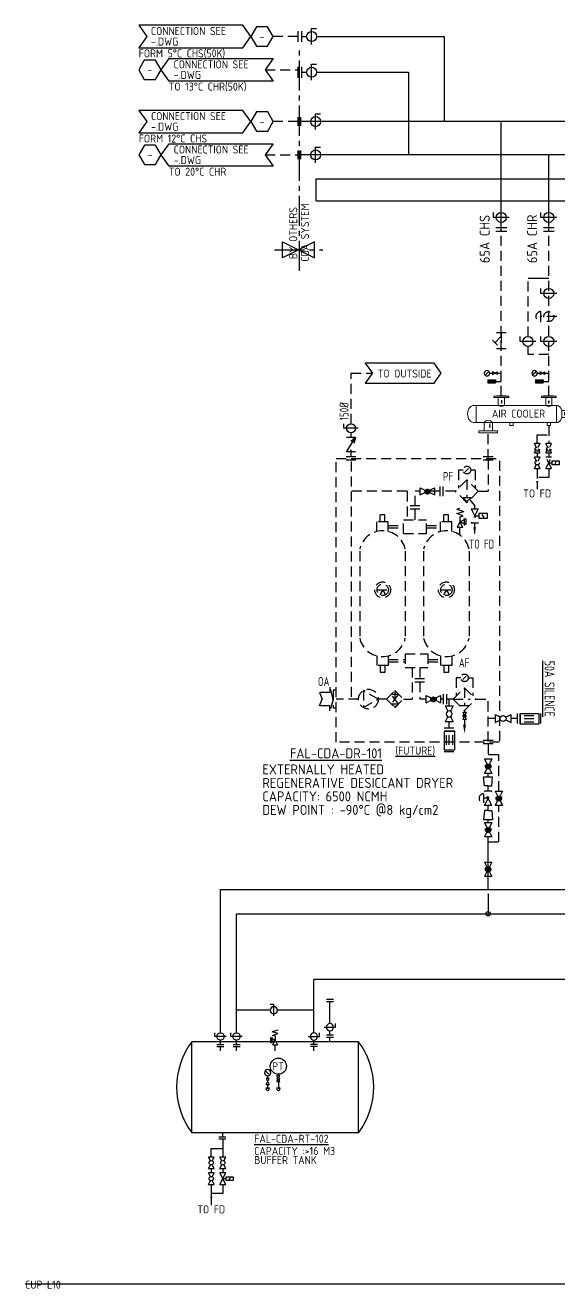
# Model space of a CAD drawing. Header units: millimetres. Extents: x -418 to 883, y -30 to 1351.
# Drawn here: x -49.9 to 83.6, y 730.9 to 1046.7 of the extents above; entities that cross this region are included whole.
import ezdxf
from ezdxf.enums import TextEntityAlignment as Align

# ---------------------------------------------------------------- set-up
doc = ezdxf.new("R2010")
doc.units = ezdxf.units.MM
doc.header["$LTSCALE"] = 10
doc.linetypes.add('CENTER2', pattern=[1.125, 0.75, -0.125, 0.125, -0.125])
doc.linetypes.add('HIDDEN', pattern=[0.375, 0.25, -0.125])
for name, color, linetype in [('00-1期設備+2A設備', 9, 'Continuous'), ('DETL-TXT', 4, 'Continuous'), ('g-ttlb', 4, 'Continuous'), ('M-CWTR-VAVE', 2, 'Continuous'), ('m-eqpm-txt', 4, 'Continuous'), ('M6-F01$0$M-CWTR-VAVE', 3, 'Continuous'), ('U-CDA-EQ', 22, 'Continuous'), ('U-CDA-EQ-P2', 9, 'Continuous'), ('U-CDA-EQ-TXT', 4, 'Continuous'), ('U-CDA-PIPE', 203, 'Continuous'), ('U-CDA-TXT', 3, 'Continuous'), ('U-CDA-TXT-01', 3, 'Continuous'), ('U-CDA-V', 2, 'Continuous'), ('U-CH-PIPE', 130, 'Continuous'), ('U-CH-TXT', 3, 'Continuous'), ('U-CH-V', 2, 'Continuous'), ('U-CHW-S-PIPE', 152, 'Continuous'), ('U-CW-V', 3, 'Continuous'), ('U-PCW-VALVE', 2, 'Continuous')]:
    doc.layers.add(name, color=color, linetype=linetype)
doc.styles.add('AA-TXT', font='isocp.shx', dxfattribs={"bigfont": 'chineset.shx'})
doc.styles.get("Standard").update_dxf_attribs({"font": 'txt.shx', "bigfont": 'chineset.shx'})

# ---------------------------------------------------------------- blocks, each defined once
blk = doc.blocks.new('A$C05D23F1C')
at = {"layer": 'U-CW-V', "color": 2}
for p, q in [((1.25, 0), (1.25, 3.95)), ((1.25, 3.95), (2.5, 3.95))]:
    blk.add_line(p, q, dxfattribs=at)
blk.add_circle((1.25, 1.98), 1.25, dxfattribs=at)
blk = doc.blocks.new('A$C66643FB5')
at = {"layer": 'U-CW-V', "color": 2}
for p, q in [((0.6, 5.11), (1.52, 6.03)), ((1.06, 4.51), (1.06, 3.5)), ((1.56, 3.5), (0.56, 1.5)), ((1.56, 1.5), (0.56, 3.5)), ((0.56, 3.5), (1.56, 3.5)), ((1.56, 1.5), (0.56, 1.5)), ((1.06, 1.5), (1.06, 0))]:
    blk.add_line(p, q, dxfattribs=at)
blk.add_circle((1.06, 5.57), 1.06, dxfattribs=at)
blk = doc.blocks.new('A$C5D640173')
at = {"layer": 'U-CDA-V'}
for p, q in [((0, 0), (0, 2.72)), ((0.88, 0), (0.88, 2.72))]:
    blk.add_line(p, q, dxfattribs=at)
blk = doc.blocks.new('A$Cf5804be8')
for p, q in [((1.23, 21.13), (1.41, 21.22)), ((1.93, 21.13), (1.23, 21.13)), ((1.11, 9.26), (1.82, 9.26)), ((1.82, 9.26), (1.64, 9.36))]:
    blk.add_line(p, q)
at = {"lineweight": 13}
for p, q in [((2.4, 2.4), (2.4, 2.92)), ((6.67, 2.4), (6.67, 2.92))]:
    blk.add_line(p, q, dxfattribs=at)
for points in [[(6.15, 25.87), (2.69, 25.87), (2.69, 26.34), (6.15, 26.34)], [(5.4, 25.87), (3.67, 25.87), (3.67, 24.38), (5.4, 24.38)], [(0, 19.89), (0.07, 19.89), (0.07, 22.3), (0, 22.3)], [(0.4, 22.94), (0.07, 22.94), (0.07, 19.25), (0.4, 19.25)], [(2.4, 22.98), (6.67, 22.98), (6.67, 22.98), (2.4, 22.98)], [(2.4, 2.92), (6.67, 2.92), (6.67, 22.98), (2.4, 22.98)], [(0.4, 20.34), (2.4, 20.34), (2.4, 21.85), (0.4, 21.85)], [(7.47, 20.67), (7.47, 21.52), (6.67, 21.52), (6.67, 20.67)], [(0, 8.03), (0.07, 8.03), (0.07, 10.43), (0, 10.43)], [(0.4, 11.08), (0.07, 11.08), (0.07, 7.38), (0.4, 7.38)], [(0.4, 8.47), (2.4, 8.47), (2.4, 9.99), (0.4, 9.99)], [(7.47, 11.38), (7.47, 12.22), (6.67, 12.22), (6.67, 11.38)], [(8.76, 4.92), (6.67, 4.92), (6.67, 6.99), (8.76, 6.99)], [(8.76, 3.65), (9.23, 3.65), (9.23, 8.24), (8.76, 8.24)]]:
    blk.add_lwpolyline(points, close=True, dxfattribs=at)
for centre, radius, start, end in [((1.56, 21.09), 1.13, 317.9999, 42.0001), ((1.56, 9.23), 1.13, 317.9999, 42.0001), ((7.35, 5.95), 1.24, 123.5153, 236.4847)]:
    blk.add_arc(centre, radius, start, end, dxfattribs=at)
for centre, major_axis, ratio, start_param, end_param in [((5.42, 23.17), (3.03, 0.06), 0.49682, 2.175171, 3.230259), ((3.67, 23.18), (-3.01, 0.06), 0.497223, 3.048092, 4.111036), ((4.54, 2.4), (2.13, 0), 0.751995, 3.141593, 6.283185)]:
    blk.add_ellipse(centre, major_axis=major_axis, ratio=ratio, start_param=start_param, end_param=end_param, dxfattribs=at)
at = {"linetype": 'Continuous', "style": 'AA-TXT'}
blk.add_text('AIR COOLER', height=2, rotation=90, dxfattribs=at).set_placement((5.46, 6.88))
at = {"lineweight": 13, "char_height": 0.16, "width": 2.545, "attachment_point": 1}
for s, insert in [('AIR IN', (4.12, 25.1)), ('AIR OUT', (7.02, 6.46))]:
    blk.add_mtext(s, dxfattribs=dict(at, insert=insert))
blk = doc.blocks.new('A$C589C2754')
at = {"layer": 'M-CWTR-VAVE', "color": 2}
for p, q in [((0, 2.5), (4, 0)), ((0, 0), (0, 2.5)), ((4, 0), (2.36, 0.44)), ((4, 0), (2.89, 1.28)), ((4, 0), (4, 2.5))]:
    blk.add_line(p, q, dxfattribs=at)
blk = doc.blocks.new('A$C63832B58')
at = {"layer": 'U-CH-V'}
for p, q in [((-0.63, 2.56), (-0.63, -0.46)), ((-0.63, 2.56), (-0.63, -0.46)), ((-0.63, 2.56), (0.63, 2.56)), ((-0.63, 2.56), (0.63, 2.56)), ((-0.25, 2.15), (0.25, 2.15)), ((-0.25, 2.15), (0.25, 2.15)), ((-0.25, 1.65), (0.25, 1.65)), ((-0.25, 1.65), (0.25, 1.65)), ((-0.25, 1.14), (0.25, 1.14)), ((-0.25, 1.14), (0.25, 1.14)), ((-0.25, 0.64), (0.25, 0.64)), ((-0.25, 0.64), (0.25, 0.64)), ((0, 2.29), (0, 0.22)), ((0, 2.29), (0, 0.22)), ((0.63, 2.56), (0.63, -0.46)), ((0.63, 2.56), (0.63, -0.46)), ((-0.63, -0.46), (0.63, -0.46)), ((-0.63, -0.46), (0.63, -0.46)), ((0, -0.46), (0, -2.69)), ((0, -0.46), (0, -2.69))]:
    blk.add_line(p, q, dxfattribs=at)
blk.add_circle((0, 0), 0.223, dxfattribs=at)
blk.add_circle((0, 0), 0.223, dxfattribs=at)
blk = doc.blocks.new('A$C8d007237')
at = {"layer": '00-1期設備+2A設備', "color": 1}
for p, q in [((1.68, 1.39), (0, 1.39)), ((1.71, 2.39), (3.04, 1.73)), ((1.71, 2.39), (1.71, 0.39)), ((1.71, 0.39), (3.04, 1.06)), ((4.38, 1.73), (5.71, 2.39)), ((4.38, 1.06), (5.71, 0.39)), ((5.71, 0.39), (5.71, 2.39)), ((7.21, 1.39), (5.71, 1.39)), ((7.21, 2.61), (7.21, 0.18)), ((8, 2.61), (8, 0.18)), ((13.07, 2.61), (13.07, 0.18))]:
    blk.add_line(p, q, dxfattribs=at)
at = {"layer": '00-1期設備+2A設備'}
for p, q in [((8.97, 2.11), (11.4, 2.11)), ((8.97, 1.43), (11.4, 1.43)), ((8.97, 0.59), (11.4, 0.59))]:
    blk.add_line(p, q, dxfattribs=at)
at = {"layer": '00-1期設備+2A設備', "color": 1}
blk.add_lwpolyline([(8, 2.61), (12.69, 2.61), (12.69, 0), (8, 0)], close=True, dxfattribs=at)
blk.add_circle((3.71, 1.39), 0.75, dxfattribs=at)
blk = doc.blocks.new('A$C50ef0352')
at = {"layer": '00-1期設備+2A設備', "xscale": -1, "rotation": 89.99999649708444}
blk.add_blockref('A$C8d007237', (-11.23, 10.75), dxfattribs=at)
at = {"layer": '00-1期設備+2A設備'}
blk.add_blockref('A$C8d007237', (-2.87, 4.51), dxfattribs=at)
at = {"layer": '00-1期設備+2A設備', "color": 1, "style": 'AA-TXT', "width": 0.8}
blk.add_text('%%U50A SILENCE', height=2.5, rotation=270, dxfattribs=at).set_placement((11.21, 20.34))

msp = doc.modelspace()

# ---------------------------------------------------------------- hatches: boundary and pattern name
at = {"linetype": 'HIDDEN'}
h = msp.add_hatch(color=252, dxfattribs=at)
edge = h.paths.add_edge_path()
edge.add_arc((50.52, 930.2), 0.675, 0, 360)
h = msp.add_hatch(color=252, dxfattribs=at)
edge = h.paths.add_edge_path()
edge.add_arc((52.03, 878.27), 0.675, 0, 360)
h = msp.add_hatch(color=252, dxfattribs=at)
edge = h.paths.add_edge_path()
edge.add_arc((59.8, 874.12), 0.337, 0, 360)
h = msp.add_hatch(color=252, dxfattribs=at)
edge = h.paths.add_edge_path()
edge.add_arc((65.7, 861.51), 0.675, 0, 360)
h = msp.add_hatch(color=252, dxfattribs=at)
edge = h.paths.add_edge_path()
edge.add_arc((68.37, 853.51), 0.675, 0, 360)
h = msp.add_hatch(color=252, dxfattribs=at)
edge = h.paths.add_edge_path()
edge.add_arc((65.7, 845.63), 0.675, 0, 360)
at = {"layer": 'U-CDA-V'}
h = msp.add_hatch(color=256, dxfattribs=at)
edge = h.paths.add_edge_path()
edge.add_arc((65.7, 835.72), 0.675, 0, 360)

# ---------------------------------------------------------------- linework, layer by layer
at = {"color": 252, "linetype": 'HIDDEN'}
for p, q in [((68.99, 954.08), (68.99, 1022.6)), ((80.85, 954.08), (80.85, 1014.27)), ((75.66, 968.91), (75.66, 983.35)), ((78.88, 972.62), (78.88, 975.12)), ((82.83, 973.87), (78.88, 973.87)), ((70.23, 969.85), (67.75, 969.85)), ((68.97, 969.85), (68.97, 965.85)), ((66.75, 967.99), (68.02, 966.72)), ((66.75, 967.99), (68.02, 966.72)), ((68.97, 968.94), (67.39, 967.35)), ((75.66, 964.39), (75.66, 966.41)), ((70.23, 965.85), (67.75, 965.85)), ((80.85, 964.39), (75.66, 964.39)), ((31.44, 947.1), (31.44, 959.71)), ((31.44, 959.71), (36.78, 959.71)), ((31.44, 943.65), (31.44, 944.85)), ((65.7, 938.23), (65.7, 944.85)), ((80.85, 946.61), (80.85, 942.18)), ((77.73, 941.23), (77.25, 942.18)), ((78.69, 942.18), (77.25, 942.18)), ((78.21, 941.23), (78.69, 942.18)), ((81.57, 942.18), (80.13, 942.18)), ((80.61, 941.23), (80.13, 942.18)), ((81.09, 941.23), (81.57, 942.18)), ((27.71, 938.39), (68.58, 938.39)), ((27.71, 867.52), (27.71, 937.84)), ((31.44, 938.78), (31.44, 940.6)), ((65.7, 938.18), (65.7, 930.2)), ((68.58, 937.84), (68.58, 867.52)), ((77.25, 939.85), (77.73, 940.81)), ((77.25, 939.85), (78.69, 939.85)), ((78.69, 938.77), (77.25, 938.77)), ((77.73, 937.82), (77.25, 938.77)), ((77.97, 939.85), (77.97, 938.77)), ((78.69, 939.85), (78.21, 940.81)), ((78.21, 937.82), (78.69, 938.77)), ((80.13, 939.85), (80.61, 940.81)), ((80.13, 939.85), (81.57, 939.85)), ((81.57, 935.89), (80.13, 938.77)), ((80.13, 935.89), (81.57, 938.77)), ((81.57, 938.77), (80.13, 938.77)), ((80.85, 939.85), (80.85, 938.77)), ((81.57, 939.85), (81.09, 940.81)), ((81.71, 937.81), (83.43, 937.81)), ((81.71, 936.86), (81.71, 937.81)), ((83.43, 937.81), (83.43, 936.86)), ((31.44, 937.63), (31.44, 878.27)), ((58.32, 935.52), (58.32, 930.98)), ((59.43, 935.52), (58.32, 935.52)), ((59.97, 935.11), (60.8, 935.94)), ((62.45, 935.52), (61.34, 935.52)), ((62.45, 935.52), (62.45, 930.98)), ((77.25, 935.89), (77.73, 936.85)), ((77.25, 935.89), (78.69, 935.89)), ((77.97, 935.89), (77.97, 930.71)), ((78.69, 935.89), (78.21, 936.85)), ((80.13, 935.89), (81.57, 935.89)), ((80.85, 937.33), (81.71, 937.33)), ((80.85, 935.89), (80.85, 933.65)), ((83.43, 936.86), (81.71, 936.86)), ((82.73, 937.69), (82.34, 937.02)), ((60.39, 933.05), (57.54, 930.2)), ((63.24, 930.2), (60.39, 933.05)), ((60.39, 933.05), (60.39, 928.58)), ((80.85, 933.65), (77.97, 933.65)), ((45.43, 930.2), (31.44, 930.2)), ((45.43, 930.2), (45.43, 923.08)), ((47.43, 926.58), (47.43, 930.2)), ((48.72, 930.2), (47.43, 930.2)), ((48.72, 929.3), (48.72, 931.1)), ((48.72, 931.1), (49.92, 930.5)), ((48.72, 929.3), (49.92, 929.9)), ((53.68, 930.2), (50.31, 930.2)), ((51.13, 930.5), (52.32, 931.1)), ((51.13, 929.9), (52.32, 929.3)), ((52.32, 931.1), (52.32, 929.3)), ((53.68, 928.98), (53.68, 931.42)), ((54.47, 928.98), (54.47, 931.42)), ((57.54, 930.2), (54.47, 930.2)), ((60.39, 927.35), (57.54, 930.2)), ((61.34, 928.58), (59.44, 928.58)), ((59.44, 928.58), (60.39, 927.63)), ((63.24, 930.2), (60.39, 927.35)), ((61.34, 928.58), (60.39, 927.63)), ((63.24, 930.2), (65.7, 930.2)), ((48.65, 926.58), (46.21, 926.58)), ((48.65, 925.78), (46.21, 925.78)), ((47.43, 923.08), (47.43, 925.78)), ((57.85, 925.75), (58.65, 925.99)), ((57.85, 925.75), (59.59, 925.19)), ((57.85, 924.64), (59.59, 925.19)), ((61.14, 928.1), (62.33, 926.65)), ((63.23, 925.86), (61.43, 922.26)), ((61.43, 925.86), (63.23, 922.26)), ((61.43, 925.86), (63.23, 925.86)), ((62.33, 926.65), (62.33, 925.86)), ((37.9, 920.15), (37.9, 922.6)), ((40.74, 922.6), (37.9, 922.6)), ((38.75, 922.6), (38.75, 924.31)), ((39.89, 924.31), (38.75, 924.31)), ((39.89, 922.6), (39.89, 924.31)), ((40.74, 920.15), (40.74, 922.6)), ((44.59, 923.08), (50.27, 923.08)), ((44.59, 919.67), (44.59, 923.08)), ((50.27, 919.67), (50.27, 923.08)), ((53.81, 920.15), (53.81, 922.6)), ((56.65, 922.6), (53.81, 922.6)), ((54.66, 922.6), (54.66, 924.31)), ((55.8, 924.31), (54.66, 924.31)), ((55.8, 922.6), (55.8, 924.31)), ((56.65, 920.15), (56.65, 922.6)), ((59.48, 924.08), (57.85, 924.64)), ((58.66, 922.61), (57.94, 921.15)), ((58.66, 923.83), (59.48, 924.08)), ((58.66, 923.83), (58.66, 922.61)), ((58.66, 922.61), (60.11, 923.33)), ((59.39, 921.15), (58.66, 922.61)), ((60.11, 921.88), (58.66, 922.61)), ((59.75, 923.51), (59.75, 921.64)), ((60.11, 923.33), (60.11, 921.88)), ((63.23, 922.26), (61.43, 922.26)), ((62.33, 924.06), (63.41, 924.06)), ((62.33, 922.26), (62.33, 919.2)), ((65.55, 924.66), (63.41, 924.66)), ((63.41, 924.66), (63.41, 923.47)), ((63.41, 923.47), (65.55, 923.47)), ((64.68, 923.62), (64.19, 924.45)), ((65.55, 923.47), (65.55, 924.66)), ((40.74, 921.66), (44.59, 921.66)), ((40.74, 921.09), (44.59, 921.09)), ((44.59, 919.67), (50.27, 919.67)), ((50.27, 921.66), (53.81, 921.66)), ((50.27, 921.09), (53.81, 921.09)), ((59.39, 921.15), (57.94, 921.15)), ((58.66, 919.24), (58.66, 921.15)), ((33.63, 915.22), (33.63, 893.47)), ((45.01, 915.22), (45.01, 893.47)), ((49.58, 915.22), (49.58, 893.47)), ((60.96, 915.22), (60.96, 893.47)), ((37.93, 905.58), (40.78, 905.58)), ((39.36, 905.58), (38.65, 904.35)), ((39.36, 905.58), (40.07, 904.35)), ((53.85, 905.58), (56.69, 905.58)), ((55.27, 905.58), (54.56, 904.35)), ((55.27, 905.58), (55.98, 904.35)), ((37.9, 889.1), (37.9, 886.65)), ((40.74, 889.1), (40.74, 886.65)), ((40.74, 888.16), (44.93, 888.16)), ((40.74, 887.59), (44.93, 887.59)), ((44.93, 889.58), (50.62, 889.58)), ((44.93, 889.58), (44.93, 886.17)), ((50.62, 889.58), (50.62, 886.17)), ((50.62, 888.16), (53.81, 888.16)), ((50.62, 887.59), (53.81, 887.59)), ((53.81, 889.1), (53.81, 886.65)), ((56.65, 889.1), (56.65, 886.65)), ((40.74, 886.65), (37.9, 886.65)), ((38.75, 886.65), (38.75, 884.94)), ((39.89, 884.94), (38.75, 884.94)), ((39.89, 886.65), (39.89, 884.94)), ((44.93, 886.17), (50.62, 886.17)), ((46.75, 886.17), (46.75, 878.27)), ((48.62, 886.17), (48.62, 883.34)), ((56.65, 886.65), (53.81, 886.65)), ((54.66, 886.65), (54.66, 884.94)), ((55.8, 884.94), (54.66, 884.94)), ((55.8, 886.65), (55.8, 884.94)), ((26.14, 881.23), (26.14, 879.92)), ((26.95, 878.27), (26.14, 881.23)), ((49.84, 883.34), (47.39, 883.34)), ((49.84, 882.54), (47.39, 882.54)), ((48.62, 882.54), (48.62, 878.27)), ((56.95, 878.27), (59.8, 881.12)), ((57.74, 883.59), (57.74, 879.06)), ((58.84, 883.59), (57.74, 883.59)), ((59.39, 883.18), (60.22, 884.01)), ((59.8, 881.12), (59.8, 876.66)), ((59.8, 881.12), (62.65, 878.27)), ((60.76, 883.59), (61.87, 883.59)), ((61.87, 883.59), (61.87, 879.06)), ((26.14, 879.92), (23.58, 879.92)), ((23.58, 879.92), (24.25, 878.27)), ((23.58, 876.62), (24.25, 878.27)), ((26.95, 878.27), (26.14, 875.31)), ((27.71, 880.55), (26.95, 880.55)), ((26.95, 880.55), (26.95, 876)), ((33.33, 878.27), (27.71, 878.27)), ((40.27, 878.27), (38.26, 878.27)), ((40.27, 878.27), (42.41, 880.41)), ((40.27, 878.27), (42.41, 876.13)), ((41.48, 879.48), (43.34, 879.48)), ((43.34, 877.06), (41.48, 879.48)), ((43.34, 879.48), (41.48, 877.06)), ((42.41, 880.41), (42.41, 876.13)), ((42.41, 880.41), (44.55, 878.27)), ((42.41, 876.13), (44.55, 878.27)), ((44.55, 878.27), (46.75, 878.27)), ((50.23, 878.27), (48.62, 878.27)), ((50.23, 879.17), (51.43, 878.57)), ((50.23, 877.37), (50.23, 879.17)), ((50.23, 877.37), (51.43, 877.97)), ((52.63, 878.57), (53.83, 879.17)), ((52.63, 877.97), (53.83, 877.37)), ((53.83, 879.17), (53.83, 877.37)), ((54.55, 878.27), (53.83, 878.27)), ((54.55, 877.05), (54.55, 879.49)), ((55.35, 877.05), (55.35, 879.49)), ((56.95, 878.27), (55.35, 878.27)), ((56.95, 878.27), (61.17, 878.27)), ((56.95, 878.27), (59.8, 875.42)), ((59.8, 875.42), (62.65, 878.27)), ((62.65, 878.27), (65.7, 878.27)), ((65.7, 867.72), (65.7, 878.27)), ((26.14, 876.62), (23.58, 876.62)), ((26.14, 875.31), (26.14, 876.62)), ((27.71, 876), (26.95, 876)), ((41.48, 877.06), (43.34, 877.06)), ((58.57, 876.66), (61.04, 876.66)), ((59.35, 875.02), (59.65, 874.42)), ((59.35, 875.02), (60.25, 875.02)), ((59.8, 875.42), (59.8, 875.02)), ((60.25, 875.02), (59.95, 874.42)), ((59.65, 873.81), (59.35, 873.22)), ((60.25, 873.22), (59.35, 873.22)), ((59.8, 873.22), (59.8, 871.85)), ((59.95, 873.81), (60.25, 873.22)), ((68.58, 867.52), (27.71, 867.52)), ((65.7, 867.12), (65.7, 863.31)), ((64.8, 863.31), (65.4, 862.12)), ((64.8, 863.31), (66.6, 863.31)), ((65.7, 864.42), (68.4, 864.42)), ((66.6, 863.31), (66, 862.12)), ((68.4, 855.31), (68.4, 864.42)), ((64.8, 856.58), (64.58, 858.84)), ((64.58, 858.84), (66.83, 858.84)), ((65.4, 860.91), (64.8, 859.71)), ((66.6, 859.71), (64.8, 859.71)), ((65.7, 858.84), (65.7, 859.71)), ((66, 860.91), (66.6, 859.71)), ((66.6, 856.58), (66.83, 858.84)), ((65.7, 856.58), (64.8, 856.58)), ((65.7, 856.58), (66.6, 856.58)), ((65.7, 855.31), (65.7, 856.58)), ((64.57, 854.63), (64.57, 852.37)), ((65.7, 853.51), (64.57, 853.51)), ((64.8, 851.71), (66.6, 855.31)), ((66.6, 851.71), (64.8, 855.31)), ((64.8, 855.31), (64.8, 855.31)), ((66.6, 855.31), (64.8, 855.31)), ((67.47, 855.31), (69.27, 855.31)), ((67.47, 855.31), (68.07, 854.11)), ((68.07, 852.9), (67.47, 851.71)), ((69.27, 855.31), (68.67, 854.11)), ((68.67, 852.9), (69.27, 851.71)), ((64.8, 850.43), (64.58, 848.17)), ((66.6, 851.71), (64.8, 851.71)), ((65.7, 850.43), (64.8, 850.43)), ((65.7, 850.43), (65.7, 851.71)), ((65.7, 850.43), (66.6, 850.43)), ((66.6, 850.43), (66.83, 848.17)), ((69.27, 851.71), (67.47, 851.71)), ((68.4, 842.59), (68.4, 851.71)), ((64.58, 848.17), (66.83, 848.17)), ((64.8, 847.43), (66.6, 847.43)), ((64.8, 847.43), (65.4, 846.23)), ((65.7, 847.43), (65.7, 848.17)), ((66.6, 847.43), (66, 846.23)), ((65.4, 845.03), (64.8, 843.83)), ((66.6, 843.83), (64.8, 843.83)), ((65.7, 837.52), (65.7, 843.83)), ((66, 845.03), (66.6, 843.83)), ((65.7, 842.59), (68.4, 842.59))]:
    msp.add_line(p, q, dxfattribs=at)
msp.add_lwpolyline([(77.97, 942.18), (77.97, 944.34), (80.85, 944.34)], dxfattribs=at)
for points in [[(77.97, 931.22, 0, 0.531, 0), (77.97, 932.81, 0, 0, 0)], [(62.33, 919.23, 0, 0.664, 0), (62.33, 921.22, 0, 0, 0)], [(59.8, 869.69, 0, 0.72, 0), (59.8, 871.85, 0, 0, 0)]]:
    msp.add_lwpolyline(points, format="xyseb", dxfattribs=at)
msp.add_lwpolyline([(38.26, 878.27), (34.56, 880.41), (34.56, 876.14)], close=True, dxfattribs=at)
for centre, radius in [((80.85, 973.87), 1.25), ((77.97, 940.74), 0.54), ((80.85, 940.74), 0.54), ((77.97, 937.33), 0.54), ((60.39, 935.52), 0.956), ((50.52, 930.2), 0.675), ((39.36, 905.58), 1.99), ((39.36, 905.58), 1.42), ((55.27, 905.58), 1.99), ((55.27, 905.58), 1.42), ((59.8, 883.59), 0.956), ((35.79, 878.27), 2.47), ((52.03, 878.27), 0.675), ((59.8, 874.12), 0.337), ((65.7, 861.51), 0.675), ((68.37, 853.51), 0.675), ((65.7, 845.63), 0.675)]:
    msp.add_circle(centre, radius, dxfattribs=at)
for centre, radius, start, end in [((78.88, 973.87), 1.25, 90, 270), ((39.32, 914.49), 5.83, 12.6804, 167.3196), ((55.27, 914.49), 5.83, 12.6804, 167.3196), ((39.32, 894.75), 5.83, 192.6804, 347.3196), ((55.27, 894.75), 5.83, 192.6804, 347.3196), ((64.57, 853.5), 1.13, 90, 270)]:
    msp.add_arc(centre, radius, start, end, dxfattribs=at)
at = {"layer": 'DETL-TXT'}
for points in [[(6.4, 1043.87), (4.4, 1046.67), (-21.6, 1046.67), (-19.6, 1043.87), (-21.6, 1041.07), (4.4, 1041.07), (6.4, 1043.87)], [(-16, 1035.54), (-14, 1038.34), (12, 1038.34), (10, 1035.54), (12, 1032.74), (-14, 1032.74), (-16, 1035.54)], [(6.42, 1022.6), (4.42, 1025.4), (-21.58, 1025.4), (-19.58, 1022.6), (-21.58, 1019.8), (4.42, 1019.8), (6.42, 1022.6)], [(-15.98, 1014.27), (-13.98, 1017.07), (12.02, 1017.07), (10.02, 1014.27), (12.02, 1011.47), (-13.98, 1011.47), (-15.98, 1014.27)], [(54, 959.71), (52.2, 962.23), (34.98, 962.23), (36.78, 959.71), (34.98, 957.19), (52.2, 957.19), (54, 959.71)]]:
    msp.add_lwpolyline(points, dxfattribs=at)
for points in [[(6.4, 1043.87), (7.8, 1041.44), (10.6, 1041.44), (12, 1043.87), (10.6, 1046.29), (7.8, 1046.29)], [(-21.6, 1035.54), (-20.2, 1033.11), (-17.4, 1033.11), (-16, 1035.54), (-17.4, 1037.96), (-20.2, 1037.96)], [(6.42, 1022.6), (7.82, 1020.17), (10.62, 1020.17), (12.02, 1022.6), (10.62, 1025.02), (7.82, 1025.02)], [(-21.58, 1014.27), (-20.18, 1011.84), (-17.38, 1011.84), (-15.98, 1014.27), (-17.38, 1016.69), (-20.18, 1016.69)]]:
    msp.add_lwpolyline(points, close=True, dxfattribs=at)
at = {"layer": 'g-ttlb', "linetype": 'CENTER2'}
for p, q in [((18.55, 985.33), (18.55, 1041.51)), ((12.31, 990.57), (24.41, 990.57))]:
    msp.add_line(p, q, dxfattribs=at)
at = {"layer": 'g-ttlb'}
msp.add_lwpolyline([(22.32, 992.57), (14.32, 988.57), (14.32, 992.57), (22.32, 988.57)], close=True, dxfattribs=at)
at = {"layer": 'M-CWTR-VAVE'}
for p, q in [((11.34, 793.62), (11.34, 792.46)), ((12.51, 793.04), (11.34, 793.62)), ((11.34, 792.46), (12.51, 793.04)), ((11.63, 793.77), (11.63, 792.27)), ((13.16, 795.55), (11.76, 795.11)), ((13.16, 794.67), (11.76, 795.11)), ((11.85, 794.22), (13.16, 794.67)), ((12.51, 794.02), (11.85, 794.22)), ((11.93, 791.88), (12.51, 793.04)), ((12.51, 794.02), (12.51, 793.04)), ((12.51, 793.04), (13.09, 791.88)), ((11.93, 791.88), (13.09, 791.88))]:
    msp.add_line(p, q, dxfattribs=at)
at = {"layer": 'M6-F01$0$M-CWTR-VAVE'}
msp.add_line((12.51, 790.35), (12.51, 791.88), dxfattribs=at)
at = {"layer": 'U-CDA-EQ'}
for p, q in [((-8.33, 769.91), (-8.33, 792.64)), ((33.34, 792.64), (-8.33, 792.64)), ((26.18, 792.64), (26.18, 793.72)), ((33.34, 769.91), (33.34, 792.64)), ((-1.16, 790.35), (-1.16, 791.43)), ((2.84, 790.35), (2.84, 791.43)), ((22.18, 790.35), (22.18, 791.43)), ((33.34, 769.91), (-8.33, 769.91)), ((-0.68, 769.91), (-0.68, 768.83)), ((-0.58, 768.27), (-0.58, 763.84)), ((-3.46, 760.96), (-3.46, 759.88)), ((-0.58, 760.96), (-0.58, 759.88)), ((-3.46, 757), (-3.46, 751.82)), ((-0.58, 754.75), (-3.46, 754.75)), ((-0.58, 757), (-0.58, 754.75))]:
    msp.add_line(p, q, dxfattribs=at)
msp.add_lwpolyline([(-3.46, 763.84), (-3.46, 766), (-0.58, 766)], dxfattribs=at)
msp.add_lwpolyline([(-3.46, 752.32, 0, 0.531, 0), (-3.46, 753.92, 0, 0, 0)], format="xyseb", dxfattribs=at)
for centre, start, end in [((6.82, 781.28), 143.1301, 216.8699), ((18.19, 781.28), 323.1301, 36.8699)]:
    msp.add_arc(centre, 18.94, start, end, dxfattribs=at)
at = {"layer": 'U-CDA-EQ-P2', "color": 1}
msp.add_line((-49.94, 732.14), (626.25, 732.14), dxfattribs=at)
at = {"layer": 'U-CDA-PIPE'}
for p, q in [((22.77, 1008.27), (480.61, 1008.27)), ((22.77, 1002.78), (22.77, 1008.27)), ((22.77, 1002.78), (485.99, 1002.78)), ((65.7, 830.71), (65.7, 843.83)), ((65.7, 830.71), (65.7, 833.92)), ((-1.16, 830.71), (452.36, 830.71)), ((-1.16, 794.87), (-1.16, 830.71)), ((65.7, 829.68), (65.7, 824.64)), ((2.84, 824.64), (452.36, 824.64)), ((2.84, 794.87), (2.84, 824.64)), ((270.92, 808.22), (22.18, 808.22)), ((22.18, 794.87), (22.18, 808.22)), ((26.18, 797.17), (26.18, 802.62)), ((11.25, 800.51), (2.8, 800.51)), ((22.18, 800.51), (13.05, 800.51)), ((-1.16, 791.99), (-1.16, 793.07)), ((2.84, 791.99), (2.84, 793.07)), ((22.18, 791.99), (22.18, 793.07)), ((26.18, 794.29), (26.18, 795.37))]:
    msp.add_line(p, q, dxfattribs=at)
msp.add_circle((65.7, 824.64), 0.548, dxfattribs=at)
at = {"layer": 'U-CDA-TXT', "color": 1, "linetype": 'HIDDEN'}
for p, q in [((10.01, 1035.54), (18.18, 1035.54)), ((10.03, 1014.27), (18.2, 1014.27))]:
    msp.add_line(p, q, dxfattribs=at)
at = {"layer": 'U-CDA-V'}
for p, q in [((64.8, 837.52), (66.6, 837.52)), ((64.8, 837.52), (65.4, 836.33)), ((66.6, 837.52), (66, 836.33)), ((65.4, 835.12), (64.8, 833.92)), ((66.6, 833.92), (64.8, 833.92)), ((66, 835.12), (66.6, 833.92)), ((27.05, 803.19), (25.3, 803.19)), ((27.05, 802.62), (25.3, 802.62)), ((27.05, 794.29), (25.3, 794.29)), ((27.05, 793.72), (25.3, 793.72)), ((-2.04, 791.99), (-0.29, 791.99)), ((-2.04, 791.43), (-0.29, 791.43)), ((1.96, 791.99), (3.71, 791.99)), ((1.96, 791.43), (3.71, 791.43)), ((23.05, 791.99), (21.3, 791.99)), ((23.05, 791.43), (21.3, 791.43)), ((13.66, 784.12), (12.94, 784.12)), ((13.18, 783.65), (12.94, 784.12)), ((12.94, 782.68), (13.18, 783.16)), ((13.42, 783.65), (13.66, 784.12)), ((13.66, 782.68), (13.42, 783.16)), ((12.94, 782.68), (13.66, 782.68)), ((0.2, 768.83), (-1.56, 768.83)), ((0.2, 768.27), (-1.56, 768.27)), ((-3.7, 762.88), (-4.18, 763.84)), ((-2.74, 763.84), (-4.18, 763.84)), ((-4.18, 760.96), (-3.7, 761.91)), ((-4.18, 760.96), (-2.74, 760.96)), ((-3.22, 762.88), (-2.74, 763.84)), ((-2.74, 760.96), (-3.22, 761.91)), ((0.14, 763.84), (-1.3, 763.84)), ((-0.82, 762.88), (-1.3, 763.84)), ((-1.3, 760.96), (-0.82, 761.91)), ((-1.3, 760.96), (0.14, 760.96)), ((-0.34, 762.88), (0.14, 763.84)), ((0.14, 760.96), (-0.34, 761.91)), ((-2.74, 759.88), (-4.18, 759.88)), ((-3.7, 758.92), (-4.18, 759.88)), ((-4.18, 757), (-3.7, 757.95)), ((-3.22, 758.92), (-2.74, 759.88)), ((-2.74, 757), (-3.22, 757.95)), ((0.14, 757), (-1.3, 759.88)), ((-1.3, 757), (0.14, 759.88)), ((0.14, 759.88), (-1.3, 759.88)), ((-0.58, 758.44), (0.28, 758.44)), ((0.28, 758.91), (2, 758.91)), ((0.28, 757.96), (0.28, 758.91)), ((2, 757.96), (0.28, 757.96)), ((1.3, 758.79), (0.91, 758.13)), ((2, 758.91), (2, 757.96)), ((-4.18, 757), (-2.74, 757)), ((-1.3, 757), (0.14, 757))]:
    msp.add_line(p, q, dxfattribs=at)
for centre, radius in [((65.7, 835.72), 0.675), ((13.3, 783.4), 0.27), ((-3.46, 762.4), 0.54), ((-0.58, 762.4), 0.54), ((-3.46, 758.44), 0.54)]:
    msp.add_circle(centre, radius, dxfattribs=at)
for centre in [(10.61, 780.91), (13.3, 780.91)]:
    msp.add_arc(centre, 0.43, 134.7059, 45.2941, dxfattribs=at)
at = {"layer": 'U-CH-PIPE', "color": 1, "linetype": 'HIDDEN'}
for p, q in [((18.18, 1043.87), (12, 1043.87)), ((18.2, 1022.6), (12.02, 1022.6))]:
    msp.add_line(p, q, dxfattribs=at)
at = {"layer": 'U-CHW-S-PIPE'}
for p, q in [((19.06, 1043.87), (20.26, 1043.87)), ((22.86, 1043.87), (54.75, 1043.87)), ((54.75, 1043.87), (54.75, 1022.6)), ((19.06, 1034.94), (20.26, 1034.94)), ((22.86, 1034.94), (45.82, 1034.94)), ((45.82, 1034.94), (45.82, 1014.27)), ((462.15, 1022.6), (18.9, 1022.6)), ((68.99, 996.1), (68.99, 1022.6)), ((462.15, 1014.27), (18.9, 1014.27)), ((80.85, 996.1), (80.85, 1014.27)), ((80.85, 983.35), (75.66, 983.35)), ((80.85, 983.35), (75.66, 983.35))]:
    msp.add_line(p, q, dxfattribs=at)
at = {"layer": 'U-PCW-VALVE'}
for p, q in [((13.3, 784.52), (13.3, 784.12)), ((13.3, 782.68), (13.3, 780.91))]:
    msp.add_line(p, q, dxfattribs=at)
msp.add_circle((13.3, 786.54), 2.02, dxfattribs=at)

# ---------------------------------------------------------------- block references
at = {"color": 252, "linetype": 'HIDDEN'}
for name, p, rotation in [('A$C05D23F1C', (77.63, 966.41), 90), ('A$C05D23F1C', (82.83, 966.41), 90), ('A$Cf5804be8', (59.76, 954.08), 270)]:
    msp.add_blockref(name, p, dxfattribs=dict(at, rotation=rotation))
at = {"color": 252, "linetype": 'HIDDEN', "rotation": 90}
for name, p, xscale, yscale, zscale in [('A$C66643FB5', (68.99, 960.38), -0.6399999999999877, 0.6399999999999877, 0.6399999999999864), ('A$C66643FB5', (80.85, 960.38), -0.6399999999999877, 0.6399999999999877, 0.6399999999999864), ('A$C63832B58', (67.27, 957.68), -0.6399999999999877, 0.6399999999999877, 0.6399999999999864), ('A$C63832B58', (79.13, 957.68), -0.6399999999999877, 0.6399999999999877, 0.6399999999999864), ('A$C05D23F1C', (33.22, 944.85), 0.9000000000000039, 0.9000000000000039, 0.9000000000000039), ('A$C589C2754', (32.57, 940.05), 0.9000000000000039, 0.9000000000000039, 0.9000000000000039), ('A$C5D640173', (32.66, 937.99), 0.9000000000000039, 0.9000000000000039, 0.9000000000000039), ('A$C5D640173', (66.92, 937.99), 0.9000000000000039, 0.9000000000000039, 0.9000000000000039), ('A$C5D640173', (66.92, 867.91), -0.9000000000000039, 0.9000000000000039, 0.9000000000000015)]:
    msp.add_blockref(name, p, dxfattribs=dict(at, xscale=xscale, yscale=yscale, zscale=zscale))
at = {"layer": 'U-CDA-EQ-P2'}
msp.add_blockref('A$C50ef0352', (68.58, 867.52), dxfattribs=at)
at = {"layer": 'U-CDA-TXT'}
for name, p, xscale, yscale, zscale in [('A$C5D640173', (18.2, 1021.51), 0.8, 0.8, 0.8), ('A$C5D640173', (18.2, 1013.18), 0.8, 0.8, 0.8), ('A$C05D23F1C', (13.05, 799.09), -0.7199999999999819, 0.7200000000000046, 0.7199999999999989), ('A$C66643FB5', (11.37, 780.91), -0.7199999999999819, 0.7200000000000046, 0.7199999999999989)]:
    msp.add_blockref(name, p, dxfattribs=dict(at, xscale=xscale, yscale=yscale, zscale=zscale))
for p, xscale, yscale, zscale, rotation in [((24.75, 795.37), -0.7199999999999819, 0.7200000000000046, 0.7199999999999989, 270), ((0.26, 793.07), 0.7199999999999819, 0.7199999999999819, 0.7199999999999819, 90.00000000000001), ((4.26, 793.07), 0.7199999999999819, 0.7199999999999819, 0.7199999999999819, 90.00000000000001), ((20.75, 793.07), -0.7199999999999819, 0.7200000000000046, 0.7199999999999989, 270)]:
    msp.add_blockref('A$C05D23F1C', p, dxfattribs=dict(at, xscale=xscale, yscale=yscale, zscale=zscale, rotation=rotation))
at = {"layer": 'U-CDA-V'}
for name, p, rotation in [('A$C5D640173', (19.06, 1045.23), 180), ('A$C5D640173', (19.06, 1036.29), 180), ('A$C05D23F1C', (70.96, 997.39), 90), ('A$C05D23F1C', (82.83, 997.39), 90), ('A$C5D640173', (67.63, 996.1), 270), ('A$C5D640173', (79.49, 996.1), 270)]:
    msp.add_blockref(name, p, dxfattribs=dict(at, rotation=rotation))
for p in [(20.36, 1041.89), (20.36, 1032.96), (21.35, 1020.62), (21.35, 1012.29)]:
    msp.add_blockref('A$C05D23F1C', p, dxfattribs=at)
at = {"layer": 'U-CDA-V', "linetype": 'HIDDEN', "rotation": 90}
msp.add_blockref('A$C05D23F1C', (82.83, 978.41), dxfattribs=at)

# ---------------------------------------------------------------- texts
at = {"color": 252, "linetype": 'HIDDEN', "style": 'AA-TXT'}
for s, height, p in [('TO OUTSIDE', 2, (38.12, 958.63)), ('TO FD', 2, (74.48, 928.67)), ('%%UFAL-CDA-DR-101', 2.5, (16.18, 863.48)), ('EXTERNALLY HEATED', 2.5, (9.3, 859.46)), ('REGENERATIVE DESICCANT DRYER', 2.5, (9.3, 856.09)), ('CAPACITY: 6500 NCMH', 2.5, (9.3, 852.71)), ('DEW POINT : -90%%DC @8 kg/cm2', 2.5, (9.3, 849.34))]:
    msp.add_text(s, height=height, dxfattribs=at).set_placement(p)
at = {"color": 252, "linetype": 'HIDDEN', "style": 'AA-TXT', "width": 0.8}
msp.add_text('150%%C', height=2.25, rotation=90, dxfattribs=at).set_placement((30.83, 947.98))
for s, p in [('PF', (54.45, 932.78)), ('TO FD', (60.95, 915.89)), ('OA', (23.2, 881.57))]:
    msp.add_text(s, height=2.25, dxfattribs=at).set_placement(p)
msp.add_text('AF', height=2.25, dxfattribs=at).set_placement((59.7, 887.36), align=Align.MIDDLE_CENTER)
at = {"layer": 'DETL-TXT', "style": 'AA-TXT'}
for s, p in [('CONNECTION SEE', (-18.54, 1044.23)), ('-.DWG', (-18.54, 1041.59)), ('CONNECTION SEE', (-12.88, 1035.9)), ('-.DWG', (-12.88, 1033.26)), ('CONNECTION SEE', (-18.52, 1022.96)), ('-.DWG', (-18.52, 1020.32)), ('-.DWG', (-12.86, 1011.98)), ('CONNECTION SEE', (-12.86, 1014.62))]:
    msp.add_text(s, height=2, dxfattribs=at).set_placement(p)
for p in [(9.2, 1043.87), (-18.8, 1035.54), (9.22, 1022.6), (-18.78, 1014.27)]:
    msp.add_text('-', height=2, dxfattribs=at).set_placement(p, align=Align.MIDDLE)
at = {"layer": 'm-eqpm-txt', "style": 'AA-TXT'}
for s, p in [('%%U(FUTURE)', (42.53, 864.39)), ('%%UFAL-CDA-RT-102', (7.26, 767.41))]:
    msp.add_text(s, height=2, dxfattribs=at).set_placement(p)
at = {"layer": 'U-CDA-EQ-TXT', "color": 3, "style": 'AA-TXT'}
for s, p in [('CAPACITY :>16 M3', (7.26, 764.36)), ('BUFFER TANK', (7.26, 762.08)), ('CUP L10', (-49.96, 730.93))]:
    msp.add_text(s, height=2, dxfattribs=at).set_placement(p)
at = {"layer": 'U-CDA-TXT-01', "style": 'AA-TXT'}
for s, p in [('FORM 5%%DC CHS(50K)', (-21.6, 1038.65)), ('TO 13%%DC CHR(50K)', (-14.1, 1030.35)), ('FORM 12%%DC CHS', (-21.58, 1017.37)), ('TO 20%%DC CHR', (-14.08, 1009.08))]:
    msp.add_text(s, height=2, dxfattribs=at).set_placement(p)
for s, p in [('BY OTHERS', (17.01, 988.24)), ('CDA SYSTEM', (19.94, 987.6))]:
    msp.add_text(s, height=2, rotation=90, dxfattribs=at).set_placement(p, align=Align.MIDDLE_LEFT)
for s, p in [('65A CHS', (66.1, 987.25)), ('65A CHS', (66.1, 987.25)), ('65A CHR', (77.95, 987.23)), ('65A CHR', (77.95, 987.23))]:
    msp.add_text(s, height=2.5, rotation=90, dxfattribs=at).set_placement(p)
at = {"layer": 'U-CH-TXT', "style": 'AA-TXT'}
msp.add_text('TO FD', height=2, dxfattribs=at).set_placement((-6.95, 749.77))
at = {"layer": 'U-PCW-VALVE', "style": 'AA-TXT'}
msp.add_text('PT', height=2, dxfattribs=at).set_placement((13.19, 786.54), align=Align.MIDDLE)

doc.saveas('drawing.dxf')
